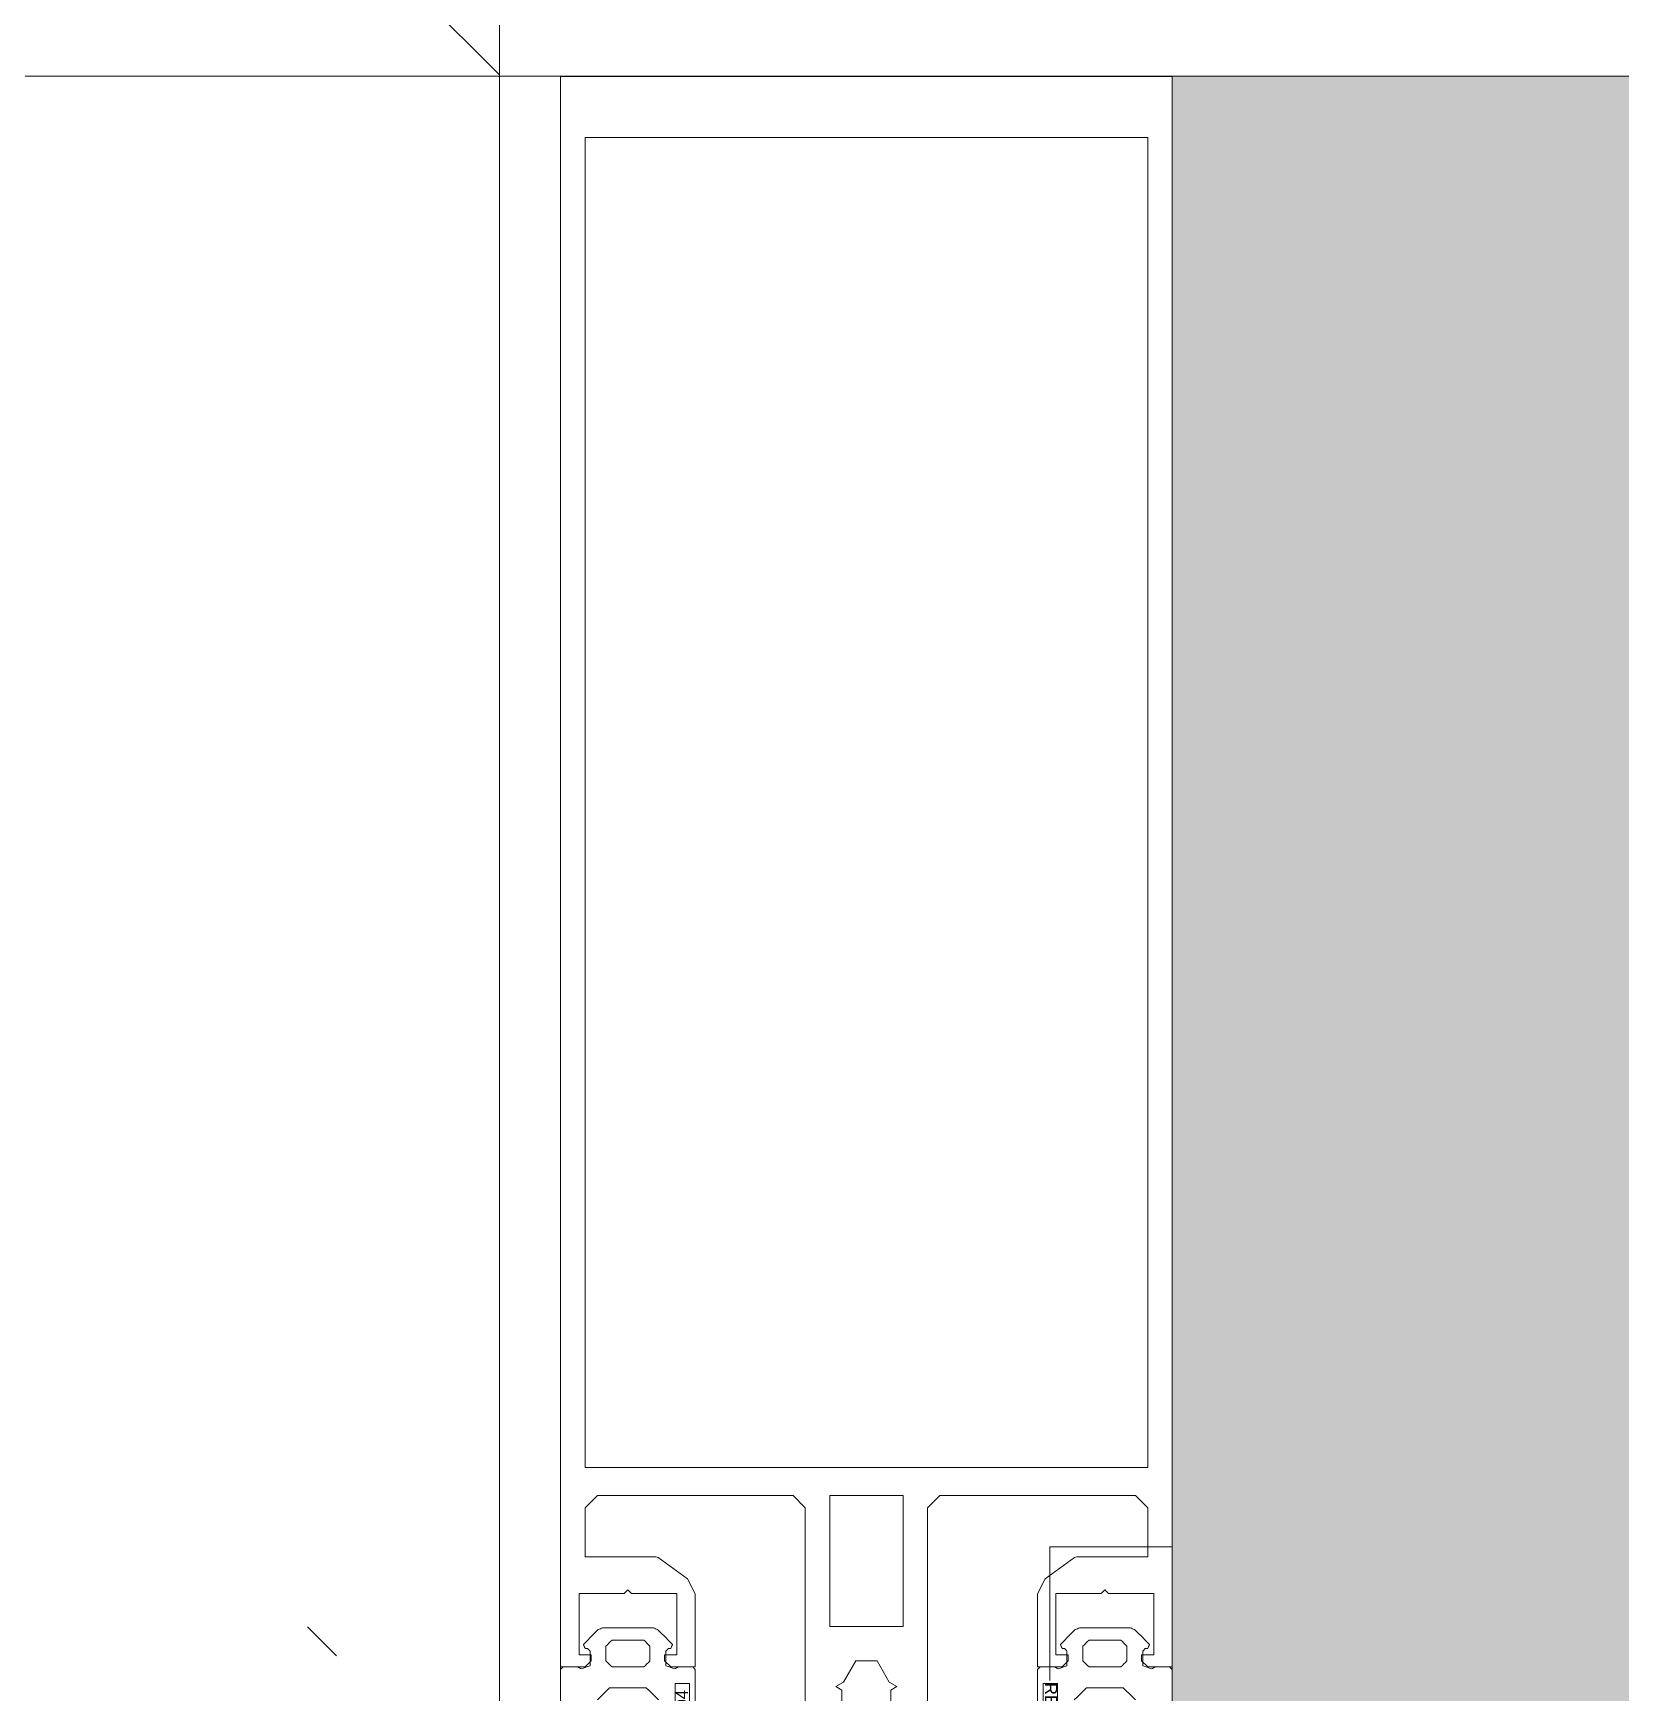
# Model space of a CAD drawing. Header units: millimetres. Extents: x -68946 to 690821, y -552984 to 293768.
# Drawn here: x 127464.8 to 127594.6, y -218713 to -218577.4 of the extents above; entities that cross this region are included whole.
import ezdxf

# ---------------------------------------------------------------- set-up
doc = ezdxf.new("R2010")
doc.units = ezdxf.units.MM
doc.linetypes.add('ADSK_Линия сетки', pattern=[2500, 2000, -250, 0, -250])
for name, color, linetype, lineweight in [('A-GLAZ-____-OTLN', 250, 'Continuous', 5), ('A-GLAZ-CURT-OTLN', 250, 'Continuous', 5), ('A-GLAZ-CWMG-MCUT', 250, 'Continuous', 9), ('A-GLAZ-CWMG-OTLN', 250, 'Continuous', 5), ('A-WALL-____-MCUT', 250, 'Continuous', 13), ('A-WALL-____-PATT', 250, 'Continuous', 13), ('G-XREF-____-OTLN', 250, 'Continuous', 9), ('I-WALL-____-OTLN', 250, 'Continuous', 9), ('S-COLS-____-MCUT', 250, 'Continuous', 25), ('S-COLS-____-OTLN', 250, 'Continuous', 9), ('S-GRID-____-OTLN', 250, 'Continuous', 9)]:
    doc.layers.add(name, color=color, linetype=linetype, lineweight=lineweight)
doc.styles.add('Arial', font='arial.ttf', dxfattribs={"height": 1})

# ---------------------------------------------------------------- blocks, each defined once
blk = doc.blocks.new('PNS_Панель прямоугольная2 - Нр_Стекло - 40мм-V52-АР1_Маркировочный план 3 этажа секция 2_3')
at = {"layer": 'A-GLAZ-____-OTLN'}
h = blk.add_hatch(dxfattribs=at)
h.set_pattern_fill('FP_32', color=256, style=0, pattern_type=2)
h.set_pattern_definition([(45, (-100097.5, -39714.82), (-282.8427, 282.8427), [200, -600]), (45, (-100297.5, -39814.82), (-282.8427, 282.8427), [600, -200]), (45, (-99897.5, -39914.82), (-282.8427, 282.8427), [200, -600])])
h.paths.add_polyline_path([(-492.5, 28.09), (-495.18, 28.09), (-494.19, 30.02)])
h.paths.add_polyline_path([(-502.5, 0), (-492.5, 0), (-492.5, 24.34), (-495.23, 22.9), (-495.5, 25.67), (-492.5, 26.22), (-494.24, 27.47), (-492.5, 28.09), (-492.5, 40), (-502.5, 40), (-501.81, 30.02), (-500.5, 27.47), (-500.5, 26.57), (-500.85, 25.37), (-500.5, 24.82), (-502.5, 21)])
h.paths.add_polyline_path([(502.5, 0), (501.76, 21.78), (500.5, 25.24), (500.5, 25.67), (500.5, 26.57), (500.6, 27.67), (502.5, 30.02), (502.5, 40), (492.5, 40), (492.5, 28.09), (495.5, 27.02), (492.5, 26.22), (495.5, 25.67), (495.23, 22.9), (492.5, 24.34), (492.5, 0)])
h.paths.add_polyline_path([(495.5, 27.47), (492.5, 28.09), (494.19, 30.02), (495.18, 28.09)])
for p, q in [((-502.5, 40), (-492.5, 40)), ((-502.5, 29.06), (-502.5, 40))]:
    blk.add_line(p, q, dxfattribs=at)
blk = doc.blocks.new('Прямоугольный импост - Рядовой 50х200-40428490-АР1_Маркировочный план 3 этажа секция 2_3')
at = {"layer": 'A-GLAZ-CWMG-OTLN'}
blk.add_hatch(color=10, dxfattribs=at).paths.add_polyline_path([(82100, 39775.02), (83085, 39775.15), (83085, 39975.02), (82100, 39975.02), (82100, 39775.15)])
at = {"layer": 'A-GLAZ-CWMG-MCUT', "lineweight": 5}
for p, q in [((83085, 39975.02), (82100, 39975.02)), ((82100, 39975.02), (82100, 39842.92))]:
    blk.add_line(p, q, dxfattribs=at)
blk = doc.blocks.new('Прямоугольный импост - 200_dwg-V82-АР1_Маркировочный план 3 этажа секция 2_3')
at = {"layer": 'G-XREF-____-OTLN', "flags": 128}
for points in [[(227994.45, 196778.86), (227994.45, 196780.08), (227993.95, 196780.37), (227994.58, 196780.73), (227995.59, 196782.47), (227997.32, 196782.47), (227998.32, 196780.73), (227998.95, 196780.37), (227998.45, 196780.08), (227998.45, 196778.86)], [(228001.45, 196764.97), (228001.45, 196794.97), (228002.45, 196795.97), (228018.45, 196795.97), (228019.45, 196794.97), (228019.45, 196790.97), (228013.65, 196790.97), (228013.47, 196790.91), (228011.07, 196789.16), (228010.45, 196787.95), (228010.45, 196781.97), (228012.45, 196781.97), (228012.95, 196782.47), (228012.95, 196782.97), (228011.95, 196782.97), (228011.95, 196787.97), (228015.65, 196787.97), (228015.95, 196788.27), (228016.25, 196787.97), (228019.95, 196787.97), (228019.95, 196782.97), (228018.95, 196782.97), (228018.95, 196782.47), (228019.45, 196781.97), (228021.45, 196781.97), (228021.45, 196911.97), (227971.45, 196911.97), (227971.45, 196781.97), (227973.45, 196781.97), (227973.95, 196782.47), (227973.95, 196782.97), (227972.95, 196782.97), (227972.95, 196787.97), (227976.65, 196787.97), (227976.95, 196788.27), (227977.25, 196787.97), (227980.95, 196787.97), (227980.95, 196782.97), (227979.95, 196782.97), (227979.95, 196782.47), (227980.45, 196781.97), (227982.45, 196781.97), (227982.45, 196787.95), (227981.83, 196789.16), (227979.43, 196790.91), (227979.25, 196790.97), (227973.45, 196790.97), (227973.45, 196794.97), (227974.45, 196795.97), (227990.45, 196795.97), (227991.45, 196794.97), (227991.45, 196764.97)], [(227974.88, 196785.17), (227974.79, 196785.13), (227974.7, 196785.09), (227974.61, 196785.06), (227974.52, 196785.02)], [(227979.03, 196785.17), (227977.99, 196785.17), (227976.95, 196785.17), (227975.91, 196785.17), (227974.88, 196785.17)], [(227979.38, 196785.02), (227979.29, 196785.06), (227979.2, 196785.09), (227979.12, 196785.13), (227979.03, 196785.17)], [(228013.88, 196785.17), (228013.79, 196785.13), (228013.7, 196785.09), (228013.61, 196785.06), (228013.52, 196785.02)], [(228018.03, 196785.17), (228016.99, 196785.17), (228015.95, 196785.17), (228014.91, 196785.17), (228013.88, 196785.17)], [(228018.38, 196785.02), (228018.29, 196785.06), (228018.2, 196785.09), (228018.12, 196785.13), (228018.03, 196785.17)], [(227974.52, 196785.02), (227974.22, 196784.72), (227973.92, 196784.42), (227973.61, 196784.11), (227973.31, 196783.81)], [(227973.31, 196783.81), (227973.35, 196783.72), (227973.38, 196783.64), (227973.42, 196783.55), (227973.45, 196783.47)], [(227975.15, 196783.67), (227975.28, 196783.79), (227975.4, 196783.92), (227975.53, 196784.04), (227975.65, 196784.17)], [(227975.65, 196784.17), (227976.3, 196784.17), (227976.95, 196784.17), (227977.6, 196784.17), (227978.25, 196784.17)], [(227978.25, 196784.17), (227978.38, 196784.04), (227978.5, 196783.92), (227978.63, 196783.79), (227978.75, 196783.67)], [(227980.59, 196783.81), (227980.29, 196784.11), (227979.99, 196784.42), (227979.68, 196784.72), (227979.38, 196785.02)], [(227980.45, 196783.47), (227980.49, 196783.55), (227980.52, 196783.64), (227980.56, 196783.72), (227980.59, 196783.81)], [(228013.52, 196785.02), (228013.22, 196784.72), (228012.92, 196784.42), (228012.61, 196784.11), (228012.31, 196783.81)], [(228012.31, 196783.81), (228012.35, 196783.72), (228012.38, 196783.64), (228012.42, 196783.55), (228012.45, 196783.47)], [(228014.15, 196783.67), (228014.28, 196783.79), (228014.4, 196783.92), (228014.53, 196784.04), (228014.65, 196784.17)], [(228014.65, 196784.17), (228015.3, 196784.17), (228015.95, 196784.17), (228016.6, 196784.17), (228017.25, 196784.17)], [(228017.25, 196784.17), (228017.38, 196784.04), (228017.5, 196783.92), (228017.63, 196783.79), (228017.75, 196783.67)], [(228019.59, 196783.81), (228019.29, 196784.11), (228018.99, 196784.42), (228018.68, 196784.72), (228018.38, 196785.02)], [(228019.45, 196783.47), (228019.49, 196783.55), (228019.52, 196783.64), (228019.56, 196783.72), (228019.59, 196783.81)], [(227973.45, 196783.47), (227973.5, 196783.47), (227973.55, 196783.47), (227973.6, 196783.47), (227973.65, 196783.47)], [(227973.65, 196783.47), (227973.7, 196783.42), (227973.75, 196783.37), (227973.8, 196783.32), (227973.85, 196783.27)], [(227973.85, 196783.27), (227973.85, 196782.97), (227973.85, 196782.67), (227973.85, 196782.37), (227973.85, 196782.07)], [(227975.15, 196782.47), (227975.15, 196782.77), (227975.15, 196783.07), (227975.15, 196783.37), (227975.15, 196783.67)], [(227975.65, 196781.97), (227975.53, 196782.09), (227975.4, 196782.22), (227975.28, 196782.34), (227975.15, 196782.47)], [(227978.75, 196782.47), (227978.63, 196782.34), (227978.5, 196782.22), (227978.38, 196782.09), (227978.25, 196781.97)], [(227978.75, 196783.67), (227978.75, 196783.37), (227978.75, 196783.07), (227978.75, 196782.77), (227978.75, 196782.47)], [(227980.05, 196783.27), (227980.1, 196783.32), (227980.15, 196783.37), (227980.2, 196783.42), (227980.25, 196783.47)], [(227980.05, 196782.07), (227980.05, 196782.37), (227980.05, 196782.67), (227980.05, 196782.97), (227980.05, 196783.27)], [(227980.25, 196783.47), (227980.3, 196783.47), (227980.35, 196783.47), (227980.4, 196783.47), (227980.45, 196783.47)], [(228012.45, 196783.47), (228012.5, 196783.47), (228012.55, 196783.47), (228012.6, 196783.47), (228012.65, 196783.47)], [(228012.65, 196783.47), (228012.7, 196783.42), (228012.75, 196783.37), (228012.8, 196783.32), (228012.85, 196783.27)], [(228012.85, 196783.27), (228012.85, 196782.97), (228012.85, 196782.67), (228012.85, 196782.37), (228012.85, 196782.07)], [(228014.15, 196782.47), (228014.15, 196782.77), (228014.15, 196783.07), (228014.15, 196783.37), (228014.15, 196783.67)], [(228014.65, 196781.97), (228014.53, 196782.09), (228014.4, 196782.22), (228014.28, 196782.34), (228014.15, 196782.47)], [(228017.75, 196782.47), (228017.63, 196782.34), (228017.5, 196782.22), (228017.38, 196782.09), (228017.25, 196781.97)], [(228017.75, 196783.67), (228017.75, 196783.37), (228017.75, 196783.07), (228017.75, 196782.77), (228017.75, 196782.47)], [(228019.05, 196783.27), (228019.1, 196783.32), (228019.15, 196783.37), (228019.2, 196783.42), (228019.25, 196783.47)], [(228019.05, 196782.07), (228019.05, 196782.37), (228019.05, 196782.67), (228019.05, 196782.97), (228019.05, 196783.27)], [(228019.25, 196783.47), (228019.3, 196783.47), (228019.35, 196783.47), (228019.4, 196783.47), (228019.45, 196783.47)], [(227971.65, 196781.97), (227971.6, 196781.92), (227971.55, 196781.87), (227971.5, 196781.82), (227971.45, 196781.77)], [(227971.45, 196781.77), (227971.45, 196779.89), (227971.45, 196778.02), (227971.45, 196776.14), (227971.45, 196774.27)], [(227972.83, 196781.97), (227972.53, 196781.97), (227972.24, 196781.97), (227971.95, 196781.97), (227971.65, 196781.97)], [(227973.14, 196781.82), (227973.06, 196781.85), (227972.98, 196781.89), (227972.9, 196781.93), (227972.83, 196781.97)], [(227973.85, 196782.07), (227973.67, 196782), (227973.5, 196781.94), (227973.32, 196781.88), (227973.14, 196781.82)], [(227978.25, 196781.97), (227977.6, 196781.97), (227976.95, 196781.97), (227976.3, 196781.97), (227975.65, 196781.97)], [(227980.77, 196781.82), (227980.59, 196781.88), (227980.41, 196781.94), (227980.23, 196782), (227980.05, 196782.07)], [(227981.08, 196781.97), (227981, 196781.93), (227980.92, 196781.89), (227980.84, 196781.85), (227980.77, 196781.82)], [(227982.25, 196781.97), (227981.96, 196781.97), (227981.67, 196781.97), (227981.37, 196781.97), (227981.08, 196781.97)], [(227982.45, 196781.77), (227982.4, 196781.82), (227982.35, 196781.87), (227982.3, 196781.92), (227982.25, 196781.97)], [(227982.45, 196772.57), (227982.45, 196774.87), (227982.45, 196777.17), (227982.45, 196779.47), (227982.45, 196781.77)], [(228010.65, 196781.97), (228010.6, 196781.92), (228010.55, 196781.87), (228010.5, 196781.82), (228010.45, 196781.77)], [(228010.45, 196781.77), (228010.45, 196779.47), (228010.45, 196777.17), (228010.45, 196774.87), (228010.45, 196772.57)], [(228011.83, 196781.97), (228011.53, 196781.97), (228011.24, 196781.97), (228010.95, 196781.97), (228010.65, 196781.97)], [(228012.14, 196781.82), (228012.06, 196781.85), (228011.98, 196781.89), (228011.9, 196781.93), (228011.83, 196781.97)], [(228012.85, 196782.07), (228012.67, 196782), (228012.5, 196781.94), (228012.32, 196781.88), (228012.14, 196781.82)], [(228017.25, 196781.97), (228016.6, 196781.97), (228015.95, 196781.97), (228015.3, 196781.97), (228014.65, 196781.97)], [(228019.77, 196781.82), (228019.59, 196781.88), (228019.41, 196781.94), (228019.23, 196782), (228019.05, 196782.07)], [(228020.08, 196781.97), (228020, 196781.93), (228019.92, 196781.89), (228019.84, 196781.85), (228019.77, 196781.82)], [(228021.25, 196781.97), (228020.96, 196781.97), (228020.67, 196781.97), (228020.37, 196781.97), (228020.08, 196781.97)], [(228021.45, 196781.77), (228021.4, 196781.82), (228021.35, 196781.87), (228021.3, 196781.92), (228021.25, 196781.97)], [(228021.45, 196774.27), (228021.45, 196776.14), (228021.45, 196778.02), (228021.45, 196779.89), (228021.45, 196781.77)], [(227974.45, 196779.27), (227974.7, 196779.52), (227974.95, 196779.77), (227975.2, 196780.02), (227975.45, 196780.27)], [(227975.45, 196780.27), (227976.2, 196780.27), (227976.95, 196780.27), (227977.7, 196780.27), (227978.45, 196780.27)], [(227978.45, 196780.27), (227978.7, 196780.02), (227978.95, 196779.77), (227979.2, 196779.52), (227979.45, 196779.27)], [(228013.45, 196779.27), (228013.7, 196779.52), (228013.95, 196779.77), (228014.2, 196780.02), (228014.45, 196780.27)], [(228014.45, 196780.27), (228015.2, 196780.27), (228015.95, 196780.27), (228016.7, 196780.27), (228017.45, 196780.27)], [(228017.45, 196780.27), (228017.7, 196780.02), (228017.95, 196779.77), (228018.2, 196779.52), (228018.45, 196779.27)]]:
    blk.add_lwpolyline(points, dxfattribs=at)
for points in [[(227973.45, 196906.97), (227973.45, 196798.27), (228019.45, 196798.27), (228019.45, 196906.97)], [(227993.45, 196795.97), (227993.45, 196785.27), (227999.45, 196785.27), (227999.45, 196795.97)], [(227980.82, 196775.93), (227981.99, 196775.93), (227981.99, 196780.63), (227980.82, 196780.63)], [(228012.08, 196775.93), (228010.91, 196775.93), (228010.91, 196780.63), (228012.08, 196780.63)]]:
    blk.add_lwpolyline(points, close=True, dxfattribs=at)
blk = doc.blocks.new('Прямоугольный импост - 200_dwg-V223-АР1_Маркировочный план 3 этажа секция 2_3')
at = {"layer": 'G-XREF-____-OTLN', "flags": 128}
for points in [[(227994.45, 196778.86), (227994.45, 196780.08), (227993.95, 196780.37), (227994.58, 196780.73), (227995.59, 196782.47), (227997.32, 196782.47), (227998.32, 196780.73), (227998.95, 196780.37), (227998.45, 196780.08), (227998.45, 196778.86)], [(228001.45, 196764.97), (228001.45, 196794.97), (228002.45, 196795.97), (228018.45, 196795.97), (228019.45, 196794.97), (228019.45, 196790.97), (228013.65, 196790.97), (228013.47, 196790.91), (228011.07, 196789.16), (228010.45, 196787.95), (228010.45, 196781.97), (228012.45, 196781.97), (228012.95, 196782.47), (228012.95, 196782.97), (228011.95, 196782.97), (228011.95, 196787.97), (228015.65, 196787.97), (228015.95, 196788.27), (228016.25, 196787.97), (228019.95, 196787.97), (228019.95, 196782.97), (228018.95, 196782.97), (228018.95, 196782.47), (228019.45, 196781.97), (228021.45, 196781.97), (228021.45, 196911.97), (227971.45, 196911.97), (227971.45, 196781.97), (227973.45, 196781.97), (227973.95, 196782.47), (227973.95, 196782.97), (227972.95, 196782.97), (227972.95, 196787.97), (227976.65, 196787.97), (227976.95, 196788.27), (227977.25, 196787.97), (227980.95, 196787.97), (227980.95, 196782.97), (227979.95, 196782.97), (227979.95, 196782.47), (227980.45, 196781.97), (227982.45, 196781.97), (227982.45, 196787.95), (227981.83, 196789.16), (227979.43, 196790.91), (227979.25, 196790.97), (227973.45, 196790.97), (227973.45, 196794.97), (227974.45, 196795.97), (227990.45, 196795.97), (227991.45, 196794.97), (227991.45, 196764.97)], [(227974.88, 196785.17), (227974.79, 196785.13), (227974.7, 196785.09), (227974.61, 196785.06), (227974.52, 196785.02)], [(227979.03, 196785.17), (227977.99, 196785.17), (227976.95, 196785.17), (227975.91, 196785.17), (227974.88, 196785.17)], [(227979.38, 196785.02), (227979.29, 196785.06), (227979.2, 196785.09), (227979.12, 196785.13), (227979.03, 196785.17)], [(228013.88, 196785.17), (228013.79, 196785.13), (228013.7, 196785.09), (228013.61, 196785.06), (228013.52, 196785.02)], [(228018.03, 196785.17), (228016.99, 196785.17), (228015.95, 196785.17), (228014.91, 196785.17), (228013.88, 196785.17)], [(228018.38, 196785.02), (228018.29, 196785.06), (228018.2, 196785.09), (228018.12, 196785.13), (228018.03, 196785.17)], [(227974.52, 196785.02), (227974.22, 196784.72), (227973.92, 196784.42), (227973.61, 196784.11), (227973.31, 196783.81)], [(227973.31, 196783.81), (227973.35, 196783.72), (227973.38, 196783.64), (227973.42, 196783.55), (227973.45, 196783.47)], [(227975.15, 196783.67), (227975.28, 196783.79), (227975.4, 196783.92), (227975.53, 196784.04), (227975.65, 196784.17)], [(227975.65, 196784.17), (227976.3, 196784.17), (227976.95, 196784.17), (227977.6, 196784.17), (227978.25, 196784.17)], [(227978.25, 196784.17), (227978.38, 196784.04), (227978.5, 196783.92), (227978.63, 196783.79), (227978.75, 196783.67)], [(227980.59, 196783.81), (227980.29, 196784.11), (227979.99, 196784.42), (227979.68, 196784.72), (227979.38, 196785.02)], [(227980.45, 196783.47), (227980.49, 196783.55), (227980.52, 196783.64), (227980.56, 196783.72), (227980.59, 196783.81)], [(228013.52, 196785.02), (228013.22, 196784.72), (228012.92, 196784.42), (228012.61, 196784.11), (228012.31, 196783.81)], [(228012.31, 196783.81), (228012.35, 196783.72), (228012.38, 196783.64), (228012.42, 196783.55), (228012.45, 196783.47)], [(228014.15, 196783.67), (228014.28, 196783.79), (228014.4, 196783.92), (228014.53, 196784.04), (228014.65, 196784.17)], [(228014.65, 196784.17), (228015.3, 196784.17), (228015.95, 196784.17), (228016.6, 196784.17), (228017.25, 196784.17)], [(228017.25, 196784.17), (228017.38, 196784.04), (228017.5, 196783.92), (228017.63, 196783.79), (228017.75, 196783.67)], [(228019.59, 196783.81), (228019.29, 196784.11), (228018.99, 196784.42), (228018.68, 196784.72), (228018.38, 196785.02)], [(228019.45, 196783.47), (228019.49, 196783.55), (228019.52, 196783.64), (228019.56, 196783.72), (228019.59, 196783.81)], [(227973.45, 196783.47), (227973.5, 196783.47), (227973.55, 196783.47), (227973.6, 196783.47), (227973.65, 196783.47)], [(227973.65, 196783.47), (227973.7, 196783.42), (227973.75, 196783.37), (227973.8, 196783.32), (227973.85, 196783.27)], [(227973.85, 196783.27), (227973.85, 196782.97), (227973.85, 196782.67), (227973.85, 196782.37), (227973.85, 196782.07)], [(227975.15, 196782.47), (227975.15, 196782.77), (227975.15, 196783.07), (227975.15, 196783.37), (227975.15, 196783.67)], [(227975.65, 196781.97), (227975.53, 196782.09), (227975.4, 196782.22), (227975.28, 196782.34), (227975.15, 196782.47)], [(227978.75, 196782.47), (227978.63, 196782.34), (227978.5, 196782.22), (227978.38, 196782.09), (227978.25, 196781.97)], [(227978.75, 196783.67), (227978.75, 196783.37), (227978.75, 196783.07), (227978.75, 196782.77), (227978.75, 196782.47)], [(227980.05, 196783.27), (227980.1, 196783.32), (227980.15, 196783.37), (227980.2, 196783.42), (227980.25, 196783.47)], [(227980.05, 196782.07), (227980.05, 196782.37), (227980.05, 196782.67), (227980.05, 196782.97), (227980.05, 196783.27)], [(227980.25, 196783.47), (227980.3, 196783.47), (227980.35, 196783.47), (227980.4, 196783.47), (227980.45, 196783.47)], [(228012.45, 196783.47), (228012.5, 196783.47), (228012.55, 196783.47), (228012.6, 196783.47), (228012.65, 196783.47)], [(228012.65, 196783.47), (228012.7, 196783.42), (228012.75, 196783.37), (228012.8, 196783.32), (228012.85, 196783.27)], [(228012.85, 196783.27), (228012.85, 196782.97), (228012.85, 196782.67), (228012.85, 196782.37), (228012.85, 196782.07)], [(228014.15, 196782.47), (228014.15, 196782.77), (228014.15, 196783.07), (228014.15, 196783.37), (228014.15, 196783.67)], [(228014.65, 196781.97), (228014.53, 196782.09), (228014.4, 196782.22), (228014.28, 196782.34), (228014.15, 196782.47)], [(228017.75, 196782.47), (228017.63, 196782.34), (228017.5, 196782.22), (228017.38, 196782.09), (228017.25, 196781.97)], [(228017.75, 196783.67), (228017.75, 196783.37), (228017.75, 196783.07), (228017.75, 196782.77), (228017.75, 196782.47)], [(228019.05, 196783.27), (228019.1, 196783.32), (228019.15, 196783.37), (228019.2, 196783.42), (228019.25, 196783.47)], [(228019.05, 196782.07), (228019.05, 196782.37), (228019.05, 196782.67), (228019.05, 196782.97), (228019.05, 196783.27)], [(228019.25, 196783.47), (228019.3, 196783.47), (228019.35, 196783.47), (228019.4, 196783.47), (228019.45, 196783.47)], [(227971.65, 196781.97), (227971.6, 196781.92), (227971.55, 196781.87), (227971.5, 196781.82), (227971.45, 196781.77)], [(227971.45, 196781.77), (227971.45, 196779.89), (227971.45, 196778.02), (227971.45, 196776.14), (227971.45, 196774.27)], [(227972.83, 196781.97), (227972.53, 196781.97), (227972.24, 196781.97), (227971.95, 196781.97), (227971.65, 196781.97)], [(227973.14, 196781.82), (227973.06, 196781.85), (227972.98, 196781.89), (227972.9, 196781.93), (227972.83, 196781.97)], [(227973.85, 196782.07), (227973.67, 196782), (227973.5, 196781.94), (227973.32, 196781.88), (227973.14, 196781.82)], [(227978.25, 196781.97), (227977.6, 196781.97), (227976.95, 196781.97), (227976.3, 196781.97), (227975.65, 196781.97)], [(227980.77, 196781.82), (227980.59, 196781.88), (227980.41, 196781.94), (227980.23, 196782), (227980.05, 196782.07)], [(227981.08, 196781.97), (227981, 196781.93), (227980.92, 196781.89), (227980.84, 196781.85), (227980.77, 196781.82)], [(227982.25, 196781.97), (227981.96, 196781.97), (227981.67, 196781.97), (227981.37, 196781.97), (227981.08, 196781.97)], [(227982.45, 196781.77), (227982.4, 196781.82), (227982.35, 196781.87), (227982.3, 196781.92), (227982.25, 196781.97)], [(227982.45, 196772.57), (227982.45, 196774.87), (227982.45, 196777.17), (227982.45, 196779.47), (227982.45, 196781.77)], [(228010.65, 196781.97), (228010.6, 196781.92), (228010.55, 196781.87), (228010.5, 196781.82), (228010.45, 196781.77)], [(228010.45, 196781.77), (228010.45, 196779.47), (228010.45, 196777.17), (228010.45, 196774.87), (228010.45, 196772.57)], [(228011.83, 196781.97), (228011.53, 196781.97), (228011.24, 196781.97), (228010.95, 196781.97), (228010.65, 196781.97)], [(228012.14, 196781.82), (228012.06, 196781.85), (228011.98, 196781.89), (228011.9, 196781.93), (228011.83, 196781.97)], [(228012.85, 196782.07), (228012.67, 196782), (228012.5, 196781.94), (228012.32, 196781.88), (228012.14, 196781.82)], [(228017.25, 196781.97), (228016.6, 196781.97), (228015.95, 196781.97), (228015.3, 196781.97), (228014.65, 196781.97)], [(228019.77, 196781.82), (228019.59, 196781.88), (228019.41, 196781.94), (228019.23, 196782), (228019.05, 196782.07)], [(228020.08, 196781.97), (228020, 196781.93), (228019.92, 196781.89), (228019.84, 196781.85), (228019.77, 196781.82)], [(228021.25, 196781.97), (228020.96, 196781.97), (228020.67, 196781.97), (228020.37, 196781.97), (228020.08, 196781.97)], [(228021.45, 196781.77), (228021.4, 196781.82), (228021.35, 196781.87), (228021.3, 196781.92), (228021.25, 196781.97)], [(228021.45, 196774.27), (228021.45, 196776.14), (228021.45, 196778.02), (228021.45, 196779.89), (228021.45, 196781.77)], [(227974.45, 196779.27), (227974.7, 196779.52), (227974.95, 196779.77), (227975.2, 196780.02), (227975.45, 196780.27)], [(227975.45, 196780.27), (227976.2, 196780.27), (227976.95, 196780.27), (227977.7, 196780.27), (227978.45, 196780.27)], [(227978.45, 196780.27), (227978.7, 196780.02), (227978.95, 196779.77), (227979.2, 196779.52), (227979.45, 196779.27)], [(228013.45, 196779.27), (228013.7, 196779.52), (228013.95, 196779.77), (228014.2, 196780.02), (228014.45, 196780.27)], [(228014.45, 196780.27), (228015.2, 196780.27), (228015.95, 196780.27), (228016.7, 196780.27), (228017.45, 196780.27)], [(228017.45, 196780.27), (228017.7, 196780.02), (228017.95, 196779.77), (228018.2, 196779.52), (228018.45, 196779.27)]]:
    blk.add_lwpolyline(points, dxfattribs=at)
for points in [[(227973.45, 196906.97), (227973.45, 196798.27), (228019.45, 196798.27), (228019.45, 196906.97)], [(227993.45, 196795.97), (227993.45, 196785.27), (227999.45, 196785.27), (227999.45, 196795.97)], [(227980.82, 196775.93), (227981.99, 196775.93), (227981.99, 196780.63), (227980.82, 196780.63)], [(228012.08, 196775.93), (228010.91, 196775.93), (228010.91, 196780.63), (228012.08, 196780.63)]]:
    blk.add_lwpolyline(points, close=True, dxfattribs=at)
at = {"layer": 'G-XREF-____-OTLN', "color": 7, "char_height": 1, "width": 6.8684, "attachment_point": 1, "line_spacing_factor": 0.941778, "style": 'Arial'}
for insert, rotation in [((227980.85, 196774.36), 90), ((228012.05, 196780.69), 270)]:
    blk.add_mtext('REG 004', dxfattribs=dict(at, insert=insert, rotation=rotation))
blk = doc.blocks.new('Прямоугольный импост - 42х50х200h-V83-АР1_Маркировочный план 3 этажа секция 2_3')
for name in ['Прямоугольный импост - 200_dwg-V82-АР1_Маркировочный план 3 этажа секция 2_3', 'Прямоугольный импост - 200_dwg-V223-АР1_Маркировочный план 3 этажа секция 2_3']:
    blk.add_blockref(name, (-227996.45, -196751.8))

msp = doc.modelspace()

# ---------------------------------------------------------------- hatches: boundary and pattern name
at = {"layer": 'A-WALL-____-PATT', "lineweight": 15}
h = msp.add_hatch(dxfattribs=at)
h.set_pattern_fill('FP_1', color=256, style=0, pattern_type=2)
h.set_pattern_definition([(135, (28052.9, -258555.93), (-141.42136, -141.42136), [])])
h.paths.add_polyline_path([(136682.5216, -218780.9056), (136752.9057, -218780.9056), (136752.9057, -218580.9056), (133302.9057, -218580.9056), (133302.9057, -218780.9056), (136533.1229, -218780.9056)])
h.paths.add_polyline_path([(127507.9057, -218780.9056), (127507.9057, -218580.9056), (127502.9057, -218580.9056), (127502.9057, -218780.9056)])
h.paths.add_polyline_path([(106609.355, -218780.9056), (109602.9057, -218780.9056), (109602.9057, -218580.9056), (106052.9057, -218580.9056), (106052.9057, -218780.9056), (106442.8826, -218780.9056)])
at = {"layer": 'S-COLS-____-OTLN', "lineweight": 5}
h = msp.add_hatch(dxfattribs=at)
h.set_pattern_fill('FP_19', color=256, style=0, pattern_type=2)
h.set_pattern_definition([(135, (28052.9, -258555.93), (-142.5612, -142.5612), []), (135, (28195.47, -258555.93), (-142.5612, -142.5612), [252.016, -50.403, 3.353, -47.05])])
h.paths.add_polyline_path([(127002.9057, -218780.928), (127502.9057, -218780.9056), (127502.9057, -218080.9286), (127002.9057, -218080.928), (127002.9057, -218780.9056)])

# ---------------------------------------------------------------- linework, layer by layer
at = {"layer": 'A-WALL-____-MCUT', "color": 7, "lineweight": 15}
for p, q in [((127507.9057, -218580.9056), (127502.9057, -218580.9056)), ((127507.9057, -218713.0113), (127507.9057, -218580.9056))]:
    msp.add_line(p, q, dxfattribs=at)
at = {"layer": 'A-WALL-____-MCUT', "lineweight": 15}
msp.add_line((127502.9057, -218580.9056), (127502.9057, -218780.9056), dxfattribs=at)
at = {"layer": 'I-WALL-____-OTLN', "lineweight": 15}
msp.add_line((127507.9057, -218580.9056), (127557.9057, -218580.9056), dxfattribs=at)
at = {"layer": 'S-COLS-____-MCUT', "lineweight": 5}
msp.add_line((127502.9057, -218580.9056), (127502.9057, -218080.928), dxfattribs=at)
at = {"layer": 'S-COLS-____-OTLN', "lineweight": 5}
msp.add_line((127502.9057, -218780.928), (127502.9057, -218580.9056), dxfattribs=at)
at = {"layer": 'S-GRID-____-OTLN', "linetype": 'ADSK_Линия сетки'}
msp.add_line((93236.8325, -218580.9286), (184510.8783, -218580.9286), dxfattribs=at)

# ---------------------------------------------------------------- block references
at = {"layer": 'A-GLAZ-CURT-OTLN'}
msp.add_blockref('PNS_Панель прямоугольная2 - Нр_Стекло - 40мм-V52-АР1_Маркировочный план 3 этажа секция 2_3', (128050.4057, -218741.1056), dxfattribs=at)
at = {"layer": 'A-GLAZ-CWMG-OTLN'}
msp.add_blockref('Прямоугольный импост - Рядовой 50х200-40428490-АР1_Маркировочный план 3 этажа секция 2_3', (45457.9057, -258555.9292), dxfattribs=at)
at = {"layer": 'G-XREF-____-OTLN'}
msp.add_blockref('Прямоугольный импост - 42х50х200h-V83-АР1_Маркировочный план 3 этажа секция 2_3', (127532.9057, -218741.1056), dxfattribs=at)

doc.saveas('drawing.dxf')
